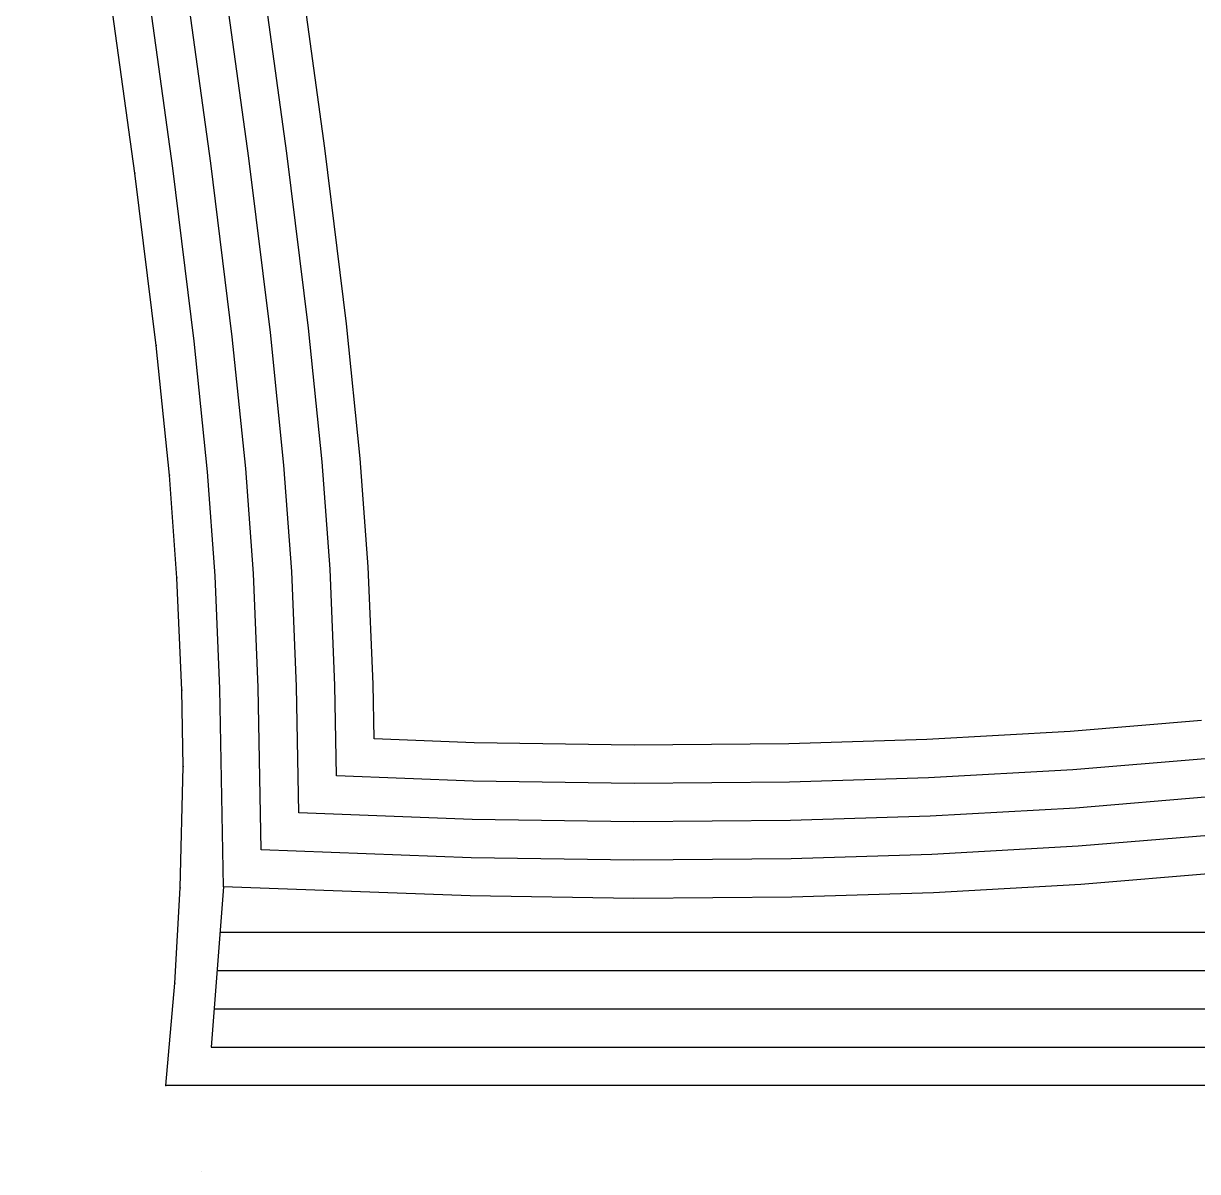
# Model space of a CAD drawing. Header units: millimetres. Extents: x 0 to 359, y -7 to 173.
# Drawn here: x 0 to 91.9, y -6.7 to 83.1 of the extents above; entities that cross this region are included whole.
import ezdxf

# ---------------------------------------------------------------- set-up
doc = ezdxf.new("R2010")
doc.units = ezdxf.units.MM
for name, color, linetype in [('1', 7, 'Continuous'), ('2', 7, 'Continuous'), ('3', 7, 'Continuous'), ('8', 7, 'Continuous')]:
    doc.layers.add(name, color=color, linetype=linetype)

msp = doc.modelspace()

# ---------------------------------------------------------------- linework, layer by layer
for p, q in [((15.663, 15.552), (14.698, 3)), ((15.39, 12), (343.906, 12)), ((15.159, 9), (344.137, 9)), ((14.928, 6), (344.369, 6)), ((14.698, 3), (344.6, 3)), ((13.949, -6.736), (13.949, -6.736))]:
    msp.add_line(p, q)
at = {"layer": '1', "color": 1}
msp.add_lwpolyline([(179.565, 0), (11.135, 0), (11.135, 0), (11.852, 8.009), (12.278, 15.469), (12.51, 24.951), (12.384, 30.936), (12.016, 39.717), (11.427, 47.759), (10.388, 57.92), (8.709, 71.412), (6.639, 86.498)], dxfattribs=at)
at = {"layer": '2'}
for p in [(12.51, 24.951), (12.51, 24.951), (12.51, 24.951), (11.135, 0), (11.135, 0), (11.135, 0), (11.135, 0)]:
    msp.add_point(p, dxfattribs=at)
at = {"layer": '3'}
for p in [(8.709, 71.412), (8.709, 71.412), (10.388, 57.92), (10.388, 57.92), (11.427, 47.759), (11.427, 47.759), (12.016, 39.717), (12.016, 39.717), (12.384, 30.936), (12.384, 30.936), (12.278, 15.469), (12.278, 15.469), (11.852, 8.009), (11.852, 8.009)]:
    msp.add_point(p, dxfattribs=at)
at = {"layer": '8'}
msp.add_line((11.135, 0), (11.135, 0), dxfattribs=at)
at = {"layer": '8', "color": 1}
msp.add_lwpolyline([(12.51, 24.951), (12.384, 30.936), (12.016, 39.717), (11.427, 47.759), (10.388, 57.92), (8.709, 71.412), (6.639, 86.498), (4.51, 101.461), (2.296, 116.611), (0, 132.019), (13.389, 139.153), (25.169, 145.686), (36.445, 152.214), (49.345, 159.829), (55.061, 162.947), (59.952, 165.355), (64.428, 167.292), (68.553, 168.816), (72.748, 170.099), (77.087, 171.158), (81.494, 171.975), (85.951, 172.551), (90.44, 172.884), (94.883, 172.966)], dxfattribs=at)
at = {"layer": '8'}
for points in [[(92.224, 28.559), (81.931, 27.7), (70.71, 27.071), (59.92, 26.733), (47.813, 26.635), (35.29, 26.824), (27.455, 27.118), (27.378, 31.404), (26.993, 40.579), (26.371, 49.07), (25.294, 59.609), (23.582, 73.358), (21.494, 88.574)], [(93.104, 19.601), (82.557, 18.72), (71.103, 18.079), (60.098, 17.734), (47.781, 17.634), (35.053, 17.827), (18.611, 18.444), (18.381, 31.134), (18.007, 40.061), (17.405, 48.283), (16.35, 58.596), (14.658, 72.19), (12.581, 87.329)], [(92.811, 22.587), (82.348, 21.713), (70.972, 21.076), (60.038, 20.734), (47.791, 20.634), (35.132, 20.826), (21.559, 21.335), (21.38, 31.224), (21.002, 40.234), (20.394, 48.546), (19.331, 58.934), (17.633, 72.579), (15.552, 87.744)], [(92.518, 25.573), (82.14, 24.706), (70.841, 24.073), (59.979, 23.733), (47.802, 23.635), (35.211, 23.825), (24.507, 24.227), (24.379, 31.314), (23.998, 40.406), (23.382, 48.808), (22.312, 59.272), (20.608, 72.968), (18.523, 88.159)], [(93.398, 16.615), (82.766, 15.727), (71.234, 15.081), (60.157, 14.735), (47.77, 14.634), (34.974, 14.828), (15.663, 15.552), (15.382, 31.044), (15.012, 39.889), (14.416, 48.021), (13.369, 58.258), (11.683, 71.801), (9.61, 86.913)]]:
    msp.add_lwpolyline(points, dxfattribs=at)

doc.saveas('drawing.dxf')
